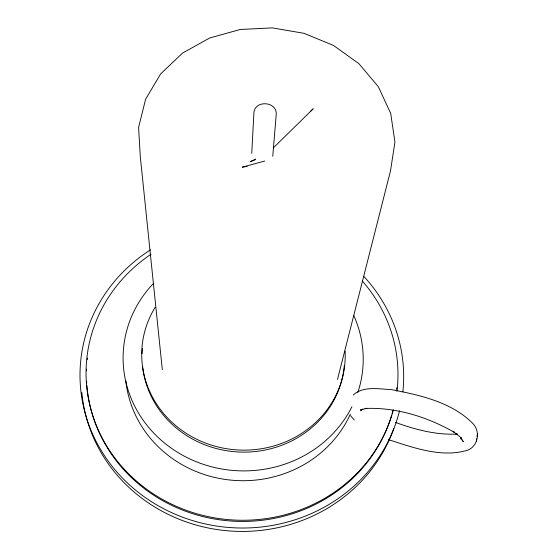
<?xml version="1.0" encoding="UTF-8"?>
<svg xmlns="http://www.w3.org/2000/svg" width="558" height="558" viewBox="0 0 558 558"><rect width="100%" height="100%" fill="white"/><g stroke="black" fill="none" stroke-linecap="round" stroke-linejoin="round"><path stroke-width="0.84" d="M251.749 153.352L253.925 112.535C255.02 99.973 276.517 101.326 276.28 113.832L272.75 156.296M460.992 437.528L460.831 439.013L461.082 437.381M388.41 439.634C413.408 447.6 441.392 458.104 467.604 450.208C478.157 446.288 480.661 431.229 472.835 423.515C451.687 402.039 419.825 395.05 391.158 389.568C378.987 389.093 363.167 385.738 353.291 395.015M476.351 441.211L476.72 438.762M477.062 436.391L477.432 433.936M337.492 379.454L390.488 170.943L394.938 142.157L390.719 113.455L378.345 86.72L358.829 63.605L333.544 45.47L304.11 33.34L272.367 27.9L240.226 29.476L209.648 38.014L182.536 53.08L160.683 73.865L145.638 99.157L138.593 127.405L140.302 156.756L162.315 369.668M361.054 410.786L362.77 409M273.232 148.003L313.205 108.782L310.82 110.993M255.662 159.128L250.235 161.701L255.676 159.546M362.219 409.258L360.308 410.13L366.794 408.289L365.009 408.47C396.243 407.11 427.581 416.986 454.498 432.429L453.215 431.418L460.05 436.886L463.314 441.741L462.115 439.899M264.771 161.025L242.27 167.191L247.187 166.305M455.83 434.277L457.441 433.936M456.625 434.096C435.665 435.052 414.985 429.472 395.427 422.413M350.612 415.703L354.274 420.028M393.753 428.53A160.299 150.932 2.1 0 1 222.795 530.309A160.299 150.932 2.1 0 1 81.859 392.581M353.891 315.779A120.075 112.304 2.5 0 1 357.852 392.413M351.938 406.712A120.075 112.304 2.5 0 1 177.046 451.98A120.075 112.304 2.5 0 1 153.645 283.248M344.307 365.448A101.298 94.727 2.5 0 1 244.537 452.133A101.298 94.727 2.5 0 1 142.59 366.564M142.109 353.674A101.298 94.727 2.5 0 1 142.443 348.52M350.34 414.175A117.201 110.059 2.3 0 1 224.741 479.364A117.201 110.059 2.3 0 1 125.836 380.849M363.697 276.259A161.855 152.16 2.2 0 1 402.841 391.953M399.521 410.807A161.855 152.16 2.2 0 1 150.562 501.105A161.855 152.16 2.2 0 1 150.527 249.81M396.877 387.74A155.473 146.147 2.2 0 1 396.724 389.414M392.992 410.437A155.473 146.147 2.2 0 1 392.086 413.764M391.604 415.417A155.473 146.147 2.2 0 1 226.485 520.635A155.473 146.147 2.2 0 1 86.895 385.452M86.713 382.9A155.473 146.147 2.2 0 1 86.623 381.191M86.511 370.875A155.473 146.147 2.2 0 1 86.567 369.159M87.264 359.743A155.473 146.147 2.2 0 1 87.46 358.048M345.123 351.121A101.772 95.097 2.5 0 1 219.692 447.37A101.772 95.097 2.5 0 1 155.11 307.367M362.316 280.981A155.975 146.545 2.2 0 1 396.94 391.242M393.355 409.788A155.975 146.545 2.2 0 1 154.447 494.583A155.975 146.545 2.2 0 1 151.072 254.218"/></g></svg>
